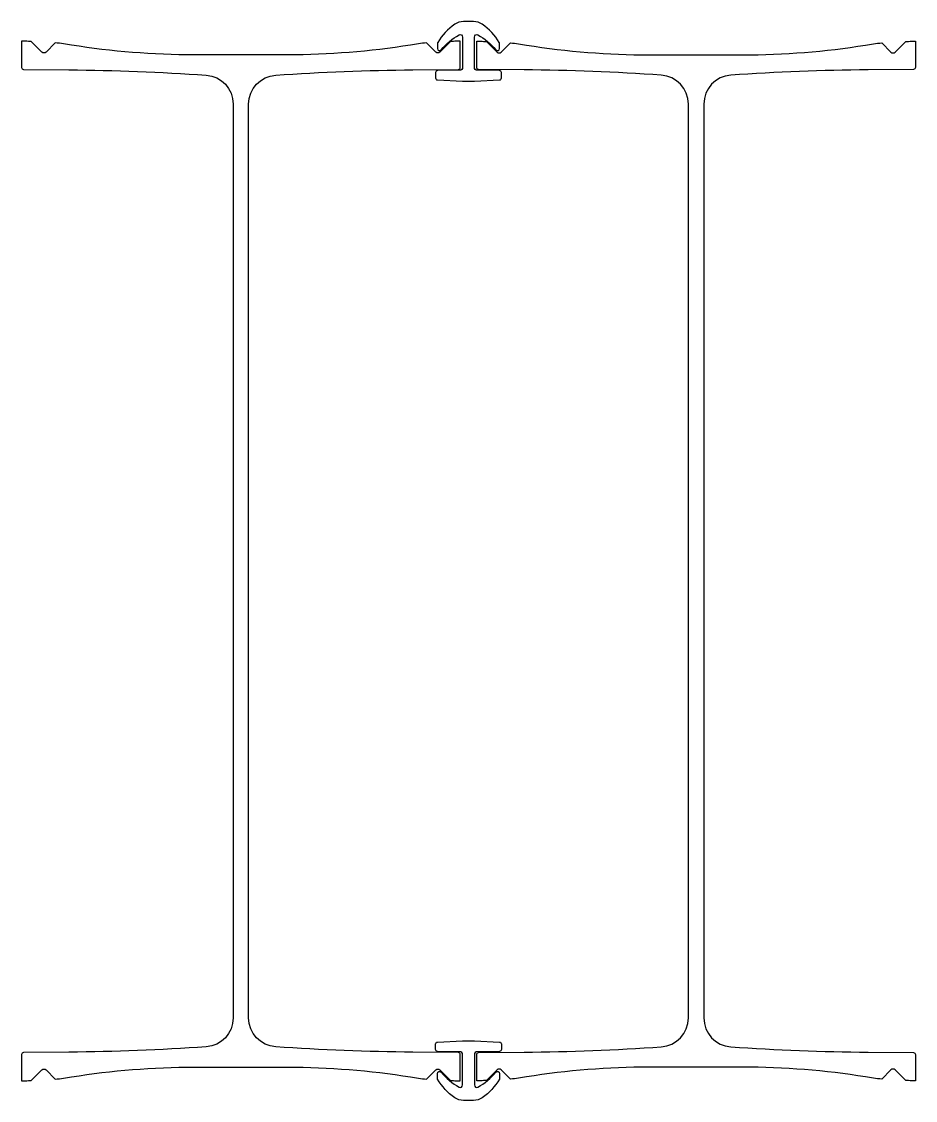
# Model space of a CAD drawing. Header units: millimetres. Extents: x -462 to 462, y -558 to 558.
import ezdxf

# ---------------------------------------------------------------- set-up
doc = ezdxf.new("R2010")
doc.units = ezdxf.units.MM
doc.layers.get('0').update_dxf_attribs({"lineweight": 25})

msp = doc.modelspace()

# ---------------------------------------------------------------- linework, layer by layer
for points in [[(34.1, 505.4, 0.411533), (32.1, 507.4), (9.1, 507.7, -0.411198), (6.1, 510.7), (6.1, 542.1, -0.56829), (9.8, 544.3, -0.100981), (28.2, 528.9, 0.710994), (32, 530.2), (32, 535.6, 0.135197), (31.7, 536.6, 0.107707), (14.3, 555.3, 0.152295), (5.1, 558.1), (-5.1, 558.1, 0.152295), (-14.3, 555.3, 0.107707), (-31.7, 536.6, 0.135197), (-32, 535.6), (-32, 530.2, 0.710336), (-28.2, 528.9, -0.101014), (-9.8, 544.3, -0.56798), (-6.1, 542.1), (-6.1, 510.7, -0.411198), (-9.1, 507.7), (-32.1, 507.4, 0.411533), (-34.1, 505.4), (-34.1, 499.8, 0.397192), (-32.2, 497.8), (-6.1, 496.3), (6.1, 496.3), (32.2, 497.8, 0.397192), (34.1, 499.8)], [(-57.5, 508.2), (-10.5, 508.7, 0.411288), (-8.5, 510.7), (-8.5, 537.7), (-12.5, 537.7, 0.005051), (-18.6, 537.6), (-29.6, 526.5, -0.414214), (-33.9, 526.5), (-43.4, 536.1, 0.014073), (-60.1, 533.8, -0.039881), (-187.1, 523.7), (-283.9, 523.7, -0.039881), (-410.9, 533.8, 0.014073), (-427.6, 536.1), (-437.1, 526.5, -0.414214), (-441.4, 526.5), (-452.4, 537.6, 0.005051), (-458.5, 537.7), (-462.5, 537.7), (-462.5, 510.7, 0.411288), (-460.5, 508.7), (-413.5, 508.2, -0.014216), (-271.5, 502.7, -0.394764), (-243.5, 472.8), (-243.5, -472.8, -0.394764), (-271.5, -502.7, -0.014216), (-413.5, -508.2), (-460.5, -508.7, 0.411288), (-462.5, -510.7), (-462.5, -537.7), (-458.5, -537.7, 0.005051), (-452.4, -537.6), (-441.4, -526.5, -0.414214), (-437.1, -526.5), (-427.6, -536.1, 0.014073), (-410.9, -533.8, -0.039881), (-283.9, -523.7), (-187.1, -523.7, -0.039881), (-60.1, -533.8, 0.014073), (-43.4, -536.1), (-33.9, -526.5, -0.414214), (-29.6, -526.5), (-18.6, -537.6, 0.005051), (-12.5, -537.7), (-8.5, -537.7), (-8.5, -510.7, 0.411288), (-10.5, -508.7), (-57.5, -508.2, -0.014216), (-199.5, -502.7, -0.394764), (-227.5, -472.8), (-227.5, 472.8, -0.394764), (-199.5, 502.7, -0.014216)], [(271.5, -502.7, 0.014216), (413.5, -508.2), (460.5, -508.7, -0.411288), (462.5, -510.7), (462.5, -537.7), (458.5, -537.7, -0.005051), (452.4, -537.6), (441.4, -526.5, 0.414214), (437.1, -526.5), (427.6, -536.1, -0.014073), (410.9, -533.8, 0.039881), (283.9, -523.7), (187.1, -523.7, 0.039881), (60.1, -533.8, -0.014073), (43.4, -536.1), (33.9, -526.5, 0.414214), (29.6, -526.5), (18.6, -537.6, -0.005051), (12.5, -537.7), (8.5, -537.7), (8.5, -510.7, -0.411288), (10.5, -508.7), (57.5, -508.2, 0.014216), (199.5, -502.7, 0.394764), (227.5, -472.8), (227.5, 472.8, 0.394764), (199.5, 502.7, 0.014216), (57.5, 508.2), (10.5, 508.7, -0.411288), (8.5, 510.7), (8.5, 537.7), (12.5, 537.7, -0.005051), (18.6, 537.6), (29.6, 526.5, 0.414214), (33.9, 526.5), (43.4, 536.1, -0.014073), (60.1, 533.8, 0.039881), (187.1, 523.7), (283.9, 523.7, 0.039881), (410.9, 533.8, -0.014073), (427.6, 536.1), (437.1, 526.5, 0.414214), (441.4, 526.5), (452.4, 537.6, -0.005051), (458.5, 537.7), (462.5, 537.7), (462.5, 510.7, -0.411288), (460.5, 508.7), (413.5, 508.2, 0.014216), (271.5, 502.7, 0.394764), (243.5, 472.8), (243.5, -472.8, 0.394764)], [(6.1, -496.3), (32.2, -497.8, -0.397192), (34.1, -499.8), (34.1, -505.4, -0.411533), (32.1, -507.4), (9.1, -507.7, 0.411198), (6.1, -510.7), (6.1, -542.1, 0.56798), (9.8, -544.3, 0.101014), (28.2, -528.9, -0.710336), (32, -530.2), (32, -536.1, -0.110047), (14.3, -555.3, -0.152295), (5.1, -558.1), (-5.1, -558.1, -0.152295), (-14.3, -555.3, -0.110047), (-32, -536.1), (-32, -530.2, -0.710994), (-28.2, -528.9, 0.100981), (-9.8, -544.3, 0.56829), (-6.1, -542.1), (-6.1, -510.7, 0.411198), (-9.1, -507.7), (-32.1, -507.4, -0.411533), (-34.1, -505.4), (-34.1, -499.8, -0.397192), (-32.2, -497.8), (-6.1, -496.3)]]:
    msp.add_lwpolyline(points, format="xyb", close=True)

doc.saveas('drawing.dxf')
